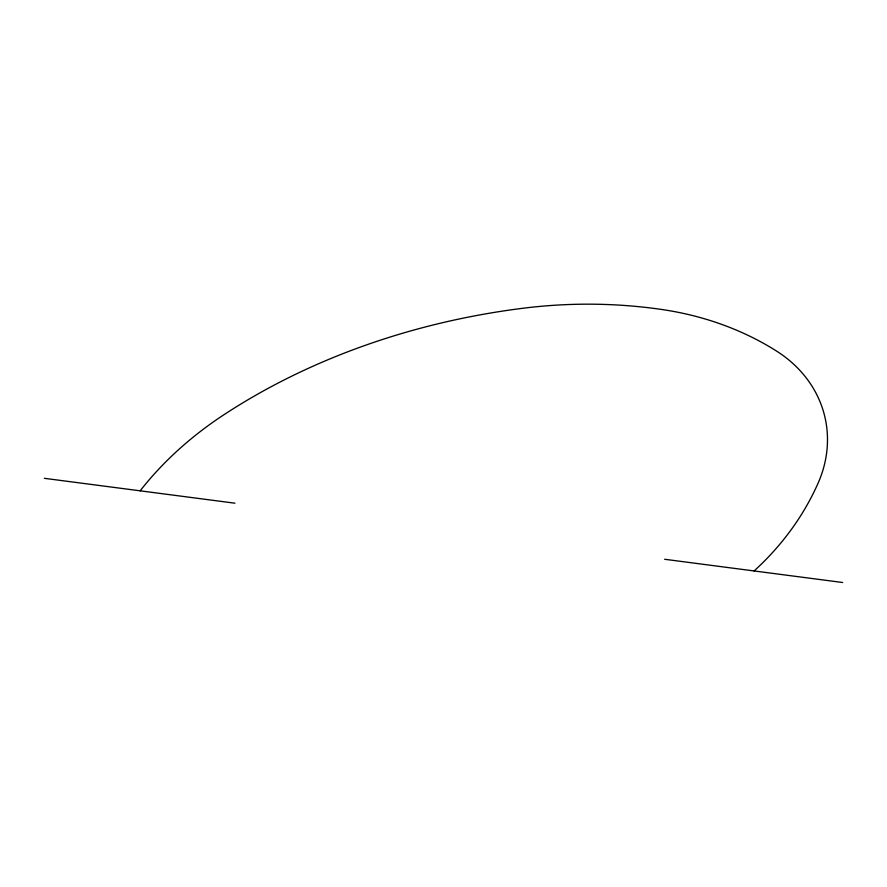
<?xml version="1.0" encoding="UTF-8"?>
<svg xmlns="http://www.w3.org/2000/svg" width="887" height="887" viewBox="0 0 887 887"><rect width="100%" height="100%" fill="white"/><g stroke="black" fill="none" stroke-linecap="round" stroke-linejoin="round"><path stroke-width="1.33" d="M44.35 478.315L234.944 503.195M664.651 559.276L842.65 582.504M140.146 490.821A404.006 314.763 1 0 1 223.857 414.783A581.861 429.973 -3.2 0 1 523.785 308.155A410.127 323.201 -3.1 0 1 661.325 309.419A275.768 227.881 -5.6 0 1 776.713 351.185A137.585 116.94 -12.9 0 1 818.002 483.371A292.876 258.516 -3.6 0 1 754.094 570.951"/></g></svg>
